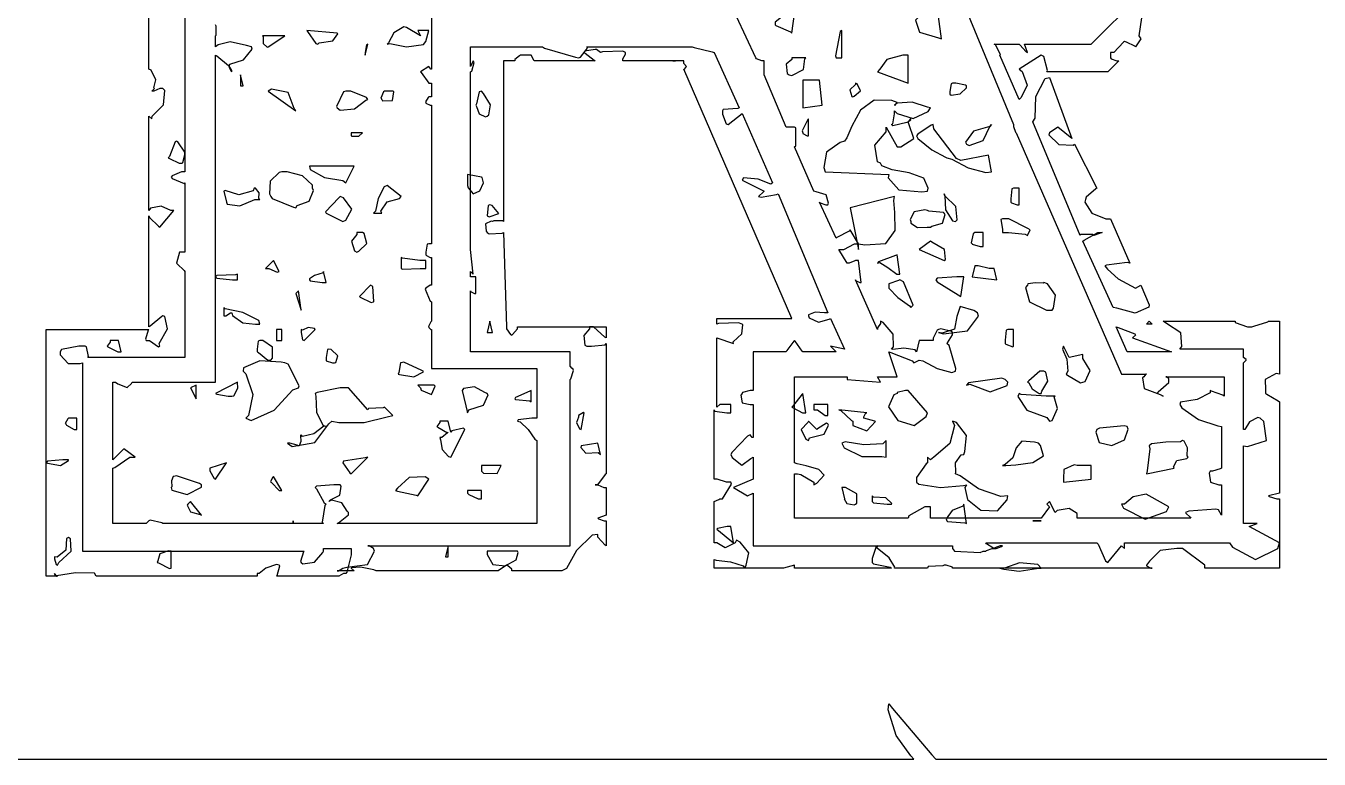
# Model space of a CAD drawing. Extents: x 103 to 248, y 22 to 332.
# Drawn here: x 146.74 to 163.2, y 201.79 to 211.12 of the extents above; entities that cross this region are included whole.
import ezdxf

# ---------------------------------------------------------------- set-up
doc = ezdxf.new("R2010")
doc.units = 0
doc.header["$MEASUREMENT"] = 0

msp = doc.modelspace()

# ---------------------------------------------------------------- linework, layer by layer
at = {"color": 7}
for points in [[(148.766, 213.324), (148.766, 209.514), (148.766, 209.514), (148.678, 209.648), (148.66, 209.656), (148.642, 209.648), (148.572, 209.462), (148.555, 209.444), (148.572, 209.436), (148.692, 209.374), (148.732, 209.374), (148.74, 209.383), (148.766, 209.483), (148.766, 209.514), (148.766, 209.267), (148.722, 209.267), (148.606, 209.215), (148.59, 209.197), (148.606, 209.181), (148.757, 209.119), (148.766, 209.127), (148.766, 208.245), (148.766, 208.245), (148.712, 208.245), (148.696, 208.245), (148.66, 208.103), (148.668, 208.095), (148.757, 208.008), (148.766, 207.998), (148.766, 206.904), (147.531, 206.904), (147.54, 206.914), (147.513, 207.036), (147.497, 207.045), (147.417, 207.045), (147.195, 207.002), (147.179, 206.974), (147.179, 206.937), (147.279, 206.825), (147.434, 206.825), (147.461, 206.834), (147.461, 204.435), (150.283, 204.435), (150.274, 204.427), (150.238, 204.304), (150.247, 204.294), (150.267, 204.275), (150.416, 204.298), (150.52, 204.418), (150.53, 204.435), (150.53, 204.471), (150.883, 204.471), (150.883, 204.392), (150.829, 204.17), (150.813, 204.152), (150.785, 204.152), (150.726, 204.118), (150.706, 204.118), (150.566, 204.118), (150.566, 204.118), (149.931, 204.118), (149.939, 204.127), (149.975, 204.25), (149.967, 204.258), (149.931, 204.268), (149.798, 204.22), (149.711, 204.152), (149.684, 204.152), (149.684, 204.152), (149.684, 204.118), (149.684, 204.118), (147.638, 204.118), (147.617, 204.155), (147.373, 204.162), (147.132, 204.122), (147.108, 204.152), (147.108, 204.144), (147.134, 204.118), (147.144, 204.118), (147.002, 204.118), (147.002, 207.257), (148.307, 207.257), (148.298, 207.249), (148.263, 207.134), (148.273, 207.117), (148.317, 207.117), (148.431, 207.036), (148.449, 207.045), (148.439, 207.081), (148.546, 207.266), (148.509, 207.426), (148.483, 207.433), (148.474, 207.425), (148.325, 207.302), (148.307, 207.293), (148.307, 208.704), (148.316, 208.686), (148.431, 208.572), (148.449, 208.562), (148.626, 208.774), (148.586, 208.774), (148.466, 208.828), (148.328, 208.802), (148.307, 208.774), (148.307, 209.973), (148.343, 209.939), (148.351, 209.974), (148.492, 210.119), (148.51, 210.3), (148.483, 210.326), (148.448, 210.326), (148.369, 210.292), (148.343, 210.292), (148.379, 210.326), (148.369, 210.336), (148.395, 210.438), (148.337, 210.561), (148.307, 210.572), (148.307, 211.526)], [(160.945, 211.226), (160.909, 210.997), (160.937, 210.961), (160.867, 210.855), (160.867, 210.855), (160.857, 210.865), (160.752, 210.917), (160.726, 210.925), (160.716, 210.917), (160.591, 210.785), (160.55, 210.785), (160.55, 210.715), (160.558, 210.706), (160.63, 210.679), (160.654, 210.679), (160.514, 210.538), (159.738, 210.538), (159.746, 210.556), (159.702, 210.733), (159.668, 210.749), (159.385, 210.572), (159.425, 210.541), (159.49, 210.367), (159.411, 210.213), (159.385, 210.185), (159.139, 210.749), (159.147, 210.759), (159.085, 210.882), (159.067, 210.891), (159.385, 210.891), (159.393, 210.882), (159.474, 210.794), (159.492, 210.785), (159.456, 210.891), (160.302, 210.891), (160.903, 211.49)], [(151.907, 211.244), (151.907, 210.572), (151.897, 210.572), (151.871, 210.608), (151.871, 210.608), (151.765, 210.538), (151.773, 210.53), (151.872, 210.396), (151.907, 210.396), (151.907, 210.22), (151.871, 210.22), (151.861, 210.211), (151.83, 210.155), (151.835, 210.149), (151.835, 210.141), (151.889, 210.115), (151.907, 210.115), (151.907, 208.351), (151.871, 208.351), (151.851, 208.346), (151.835, 208.244), (151.835, 208.209), (151.843, 208.201), (151.89, 208.175), (151.907, 208.175), (151.907, 207.822), (151.889, 207.822), (151.835, 207.786), (151.835, 207.786), (151.825, 207.77), (151.889, 207.619), (151.907, 207.61), (151.907, 207.363), (151.897, 207.355), (151.867, 207.297), (151.871, 207.293), (151.871, 207.284), (151.897, 207.257), (151.907, 207.257), (151.907, 206.764), (153.246, 206.764), (153.246, 206.587), (153.246, 206.587), (153.246, 206.128), (153.184, 206.128), (153.008, 206.11), (152.999, 206.092), (153.034, 206.084), (153.136, 205.984), (153.22, 205.864), (153.246, 205.846), (153.246, 204.788), (150.706, 204.788), (150.723, 204.797), (150.848, 204.897), (150.848, 204.928), (150.83, 204.946), (150.763, 205.054), (150.633, 205.084), (150.6, 205.07), (150.618, 205.088), (150.737, 205.15), (150.757, 205.262), (150.742, 205.281), (150.662, 205.281), (150.442, 205.264), (150.424, 205.246), (150.442, 205.23), (150.538, 205.052), (150.566, 205.034), (150.548, 205.018), (150.512, 204.806), (150.53, 204.788), (150.143, 204.788), (150.143, 204.823), (150.143, 204.788), (148.483, 204.788), (148.474, 204.797), (148.325, 204.833), (148.307, 204.823), (148.307, 204.823), (148.273, 204.788), (148.273, 204.788), (147.85, 204.788), (147.85, 205.493), (147.876, 205.503), (148.066, 205.633), (148.131, 205.633), (147.99, 205.74), (147.85, 205.599), (147.85, 206.587), (147.884, 206.587), (147.914, 206.565), (148.029, 206.521), (148.087, 206.569), (148.096, 206.587), (149.155, 206.587), (149.155, 207.927), (149.171, 207.91), (149.37, 207.892), (149.437, 207.892), (149.437, 207.963), (149.41, 207.954), (149.171, 207.945), (149.155, 207.927), (149.155, 210.749), (149.171, 210.741), (149.321, 210.618), (149.331, 210.608), (149.331, 210.592), (149.356, 210.548), (149.365, 210.538), (149.365, 210.556), (149.339, 210.6), (149.331, 210.608), (149.339, 210.636), (149.512, 210.692), (149.623, 210.826), (149.614, 210.855), (149.552, 210.873), (149.344, 210.921), (149.189, 210.882), (149.155, 210.855), (149.155, 210.997), (149.163, 211.007), (149.163, 211.121), (149.155, 211.138)], [(158.714, 211.314), (159.315, 209.867), (159.315, 209.841), (159.34, 209.772), (159.349, 209.762), (160.69, 206.692), (161.007, 206.692), (160.998, 206.692), (160.973, 206.658), (160.973, 206.658), (160.955, 206.644), (160.977, 206.507), (161.183, 206.429), (161.219, 206.411), (161.149, 206.445), (161.157, 206.463), (161.29, 206.583), (161.29, 206.622), (161.29, 206.631), (161.264, 206.658), (161.255, 206.658), (161.995, 206.658), (161.995, 206.411), (161.977, 206.421), (161.835, 206.473), (161.819, 206.481), (161.819, 206.454), (161.651, 206.367), (161.441, 206.335), (161.432, 206.305), (161.458, 206.261), (161.669, 206.112), (161.917, 206.032), (161.961, 206.022), (161.961, 205.493), (161.943, 205.485), (161.849, 205.457), (161.819, 205.457), (161.805, 205.43), (161.823, 205.317), (161.926, 205.281), (161.961, 205.281), (161.961, 204.894), (161.925, 204.964), (161.889, 204.973), (161.546, 204.946), (161.502, 204.928), (161.51, 204.92), (161.563, 204.868), (161.572, 204.858), (160.125, 204.858), (160.125, 204.894), (160.125, 204.916), (160.023, 204.978), (159.87, 204.956), (159.844, 204.928), (159.772, 205.07), (159.738, 205.034), (159.772, 205), (159.668, 204.858), (158.257, 204.858), (158.257, 205), (158.185, 205), (157.982, 204.885), (157.974, 204.858), (156.527, 204.858), (156.527, 205.423), (156.563, 205.423), (156.607, 205.414), (156.774, 205.315), (156.774, 205.281), (156.811, 205.304), (156.904, 205.405), (156.836, 205.476), (156.675, 205.521), (156.56, 205.547), (156.527, 205.563), (156.527, 206.658), (157.198, 206.658), (157.198, 206.622), (157.621, 206.587), (157.585, 206.658), (157.832, 206.658), (157.728, 206.974), (157.754, 206.966), (158.026, 206.861), (158.044, 206.834), (158.115, 206.868), (158.159, 206.86), (158.344, 206.76), (158.53, 206.711), (158.574, 206.728), (158.582, 206.764), (158.494, 207.054), (158.467, 207.081), (158.476, 207.09), (158.538, 207.19), (158.538, 207.221), (158.528, 207.231), (158.388, 207.266), (158.361, 207.257), (158.344, 207.249), (158.291, 207.149), (158.291, 207.117), (158.247, 207.117), (158.148, 207.117), (158.115, 207.117), (158.08, 206.974), (158.062, 207), (157.92, 207.02), (157.778, 207.002), (157.762, 207.01), (157.788, 207.038), (157.784, 207.201), (157.656, 207.347), (157.621, 207.363), (157.621, 207.337), (157.585, 207.278), (157.585, 207.257), (157.303, 207.892), (157.303, 207.884), (157.357, 207.856), (157.375, 207.856), (157.339, 208.139), (157.303, 208.139), (157.293, 208.131), (157.222, 208.103), (157.198, 208.103), (157.092, 208.279), (157.153, 208.279), (157.292, 208.351), (157.339, 208.351), (157.233, 208.528), (157.223, 208.51), (157.065, 208.431), (157.056, 208.421), (156.846, 208.88), (156.854, 208.872), (156.925, 208.844), (156.95, 208.844), (156.961, 208.868), (156.928, 208.972), (156.8, 209.013), (156.774, 209.021), (156.527, 209.586), (156.544, 209.596), (156.544, 209.824), (156.527, 209.833), (156.421, 209.833), (156.14, 210.502), (156.14, 210.679), (156.112, 210.679), (156.042, 210.706), (156.034, 210.715), (155.787, 211.244)]]:
    msp.add_lwpolyline(points, dxfattribs=at)
for points in [[(156.493, 211.031), (156.527, 211.278), (156.421, 211.278), (156.403, 211.27), (156.281, 211.171), (156.281, 211.138), (156.289, 211.129), (156.475, 211.049), (156.493, 211.031)], [(158.397, 210.961), (158.361, 211.244), (158.361, 211.244), (158.097, 211.226), (158.08, 211.208), (158.067, 211.197), (158.119, 211.045), (158.361, 210.971), (158.397, 210.961)], [(150.319, 211.067), (150.327, 211.051), (150.432, 210.9), (150.46, 210.891), (150.476, 210.909), (150.648, 210.935), (150.712, 211.023), (150.706, 211.031), (150.319, 211.067)], [(151.835, 210.925), (151.871, 211.067), (151.73, 211.067), (151.765, 210.997), (151.588, 211.102), (151.551, 211.11), (151.424, 211.037), (151.358, 210.909), (151.342, 210.891), (151.376, 210.9), (151.588, 210.855), (151.802, 210.885), (151.835, 210.925)], [(157.056, 210.715), (157.127, 210.715), (157.127, 211.067), (157.109, 211.051), (157.047, 210.742), (157.056, 210.715)], [(149.824, 210.855), (150.037, 210.997), (149.754, 210.997), (149.762, 210.989), (149.762, 210.9), (149.813, 210.852), (149.824, 210.855)], [(152.859, 207.293), (152.859, 207.266), (152.911, 207.196), (152.929, 207.187), (152.937, 207.196), (152.999, 207.269), (152.999, 207.293), (154.128, 207.293), (154.128, 207.151), (154.11, 207.161), (153.966, 207.293), (153.917, 207.293), (153.917, 207.265), (153.846, 207.183), (153.859, 207.061), (153.881, 207.045), (153.942, 207.045), (154.118, 207.064), (154.128, 207.081), (154.128, 205.423), (154.118, 205.414), (154.019, 205.281), (153.988, 205.281), (154.022, 205.281), (154.1, 205.246), (154.128, 205.246), (154.128, 204.894), (154.023, 204.858), (154.032, 204.85), (154.103, 204.823), (154.128, 204.823), (154.128, 204.505), (154.118, 204.515), (154.023, 204.614), (154.023, 204.647), (153.952, 204.64), (153.753, 204.444), (153.625, 204.216), (153.565, 204.188), (152.929, 204.188), (152.929, 204.206), (152.876, 204.25), (152.859, 204.258), (152.753, 204.188), (151.201, 204.188), (151.173, 204.198), (151.001, 204.232), (150.883, 204.225), (150.883, 204.222), (150.919, 204.188), (150.706, 204.188), (150.723, 204.188), (150.777, 204.222), (150.777, 204.222), (150.829, 204.232), (151.089, 204.268), (151.18, 204.435), (151.165, 204.471), (151.156, 204.48), (151.11, 204.505), (151.095, 204.505), (152.117, 204.505), (152.083, 204.365), (152.117, 204.365), (152.117, 204.505), (153.671, 204.505), (153.671, 206.622), (153.679, 206.631), (153.713, 206.737), (153.705, 206.764), (153.695, 206.764), (153.671, 206.79), (153.671, 206.798), (153.671, 206.974), (152.4, 206.974), (152.4, 207.75), (152.4, 207.742), (152.452, 207.716), (152.47, 207.716), (152.47, 207.927), (152.4, 207.927), (152.4, 207.998), (152.436, 207.963), (152.4, 208.279), (152.4, 210.538), (152.417, 210.548), (152.448, 210.659), (152.436, 210.679), (152.4, 210.608), (152.4, 210.855), (153.318, 210.855), (153.344, 210.838), (153.739, 210.724), (153.775, 210.715), (153.802, 210.724), (153.89, 210.838), (153.881, 210.855), (155.222, 210.855), (155.248, 210.847), (155.477, 210.794), (155.505, 210.785), (155.822, 210.079), (155.804, 210.071), (155.619, 210.061), (155.611, 210.043), (155.611, 209.999), (155.655, 209.877), (155.681, 209.867), (155.858, 210.009), (156.245, 209.127), (156.227, 209.11), (156.064, 209.171), (155.877, 209.188), (155.858, 209.161), (156.14, 209.021), (156.13, 209.013), (156.068, 208.951), (156.068, 208.951), (156.103, 208.942), (156.299, 208.977), (156.317, 208.985), (156.95, 207.469), (156.909, 207.469), (156.788, 207.479), (156.704, 207.446), (156.704, 207.433), (156.711, 207.407), (156.832, 207.351), (156.968, 207.389), (156.986, 207.397), (157.163, 207.01), (156.986, 207.045), (157.056, 206.974), (156.633, 206.974), (156.624, 206.984), (156.536, 207.108), (156.527, 207.117), (156.518, 207.108), (156.429, 206.992), (156.421, 206.974), (155.998, 206.974), (155.998, 206.481), (155.962, 206.481), (155.866, 206.455), (155.858, 206.445), (155.845, 206.422), (155.862, 206.323), (155.964, 206.305), (155.998, 206.305), (155.998, 205.882), (155.988, 205.882), (155.964, 205.916), (155.964, 205.916), (155.928, 205.899), (155.733, 205.697), (155.715, 205.669), (155.732, 205.628), (155.856, 205.533), (155.97, 205.617), (155.998, 205.633), (155.998, 205.353), (155.751, 205.246), (155.928, 205.14), (155.998, 205.176), (155.998, 204.505), (158.538, 204.505), (158.538, 204.505), (158.538, 204.471), (158.538, 204.471), (158.564, 204.436), (158.89, 204.418), (158.926, 204.435), (158.962, 204.435), (158.97, 204.444), (159.042, 204.471), (159.067, 204.471), (159.093, 204.471), (159.163, 204.497), (159.173, 204.505), (159.145, 204.505), (159.075, 204.48), (159.067, 204.471), (159.049, 204.48), (158.97, 204.532), (158.962, 204.541), (160.373, 204.541), (160.39, 204.524), (160.486, 204.312), (160.514, 204.294), (160.69, 204.505), (160.726, 204.471), (160.726, 204.488), (160.726, 204.529), (160.726, 204.541), (162.065, 204.541), (162.1, 204.488), (162.396, 204.33), (162.68, 204.472), (162.701, 204.541), (162.314, 204.752), (162.418, 204.788), (162.242, 204.788), (162.242, 205.776), (162.294, 205.767), (162.533, 205.847), (162.5, 206.089), (162.454, 206.128), (162.425, 206.137), (162.32, 206.084), (162.261, 205.986), (162.242, 205.986), (162.242, 206.834), (162.278, 206.868), (162.278, 206.878), (162.242, 206.904), (162.242, 206.904), (162.242, 207.01), (161.432, 207.01), (161.457, 207.044), (161.444, 207.214), (161.264, 207.337), (161.219, 207.363), (162.137, 207.363), (162.137, 207.347), (162.294, 207.293), (162.348, 207.293), (162.374, 207.302), (162.55, 207.355), (162.56, 207.363), (162.701, 207.363), (162.701, 206.692), (162.658, 206.699), (162.519, 206.623), (162.524, 206.491), (162.524, 206.445), (162.541, 206.437), (162.683, 206.349), (162.701, 206.339), (162.701, 205.176), (162.56, 205.14), (162.568, 205.132), (162.668, 205.104), (162.701, 205.104), (162.701, 204.222), (161.749, 204.222), (161.749, 204.258), (161.466, 204.471), (161.394, 204.471), (161.183, 204.444), (161.047, 204.308), (161.007, 204.258), (161.007, 204.25), (161.061, 204.222), (161.079, 204.222), (158.538, 204.222), (158.538, 204.232), (158.459, 204.258), (158.433, 204.258), (158.415, 204.25), (158.229, 204.24), (158.221, 204.222), (157.798, 204.222), (157.805, 204.231), (157.73, 204.352), (157.579, 204.476), (157.585, 204.505), (157.567, 204.497), (157.515, 204.345), (157.515, 204.294), (157.532, 204.276), (157.744, 204.232), (157.762, 204.222), (156.527, 204.222), (156.527, 204.258), (156.387, 204.222), (155.505, 204.222), (155.505, 204.329), (155.531, 204.32), (155.712, 204.302), (155.874, 204.25), (155.892, 204.222), (155.91, 204.258), (155.944, 204.414), (155.834, 204.552), (155.787, 204.575), (155.771, 204.542), (155.645, 204.48), (155.539, 204.541), (155.505, 204.541), (155.505, 205.07), (155.505, 205.07), (155.565, 205.096), (155.575, 205.104), (155.61, 205.104), (155.724, 205.291), (155.715, 205.317), (155.662, 205.317), (155.543, 205.353), (155.505, 205.353), (155.505, 206.235), (155.513, 206.217), (155.665, 206.199), (155.715, 206.199), (155.715, 206.305), (155.575, 206.305), (155.539, 206.269), (155.539, 207.151), (155.751, 207.081), (155.744, 207.101), (155.856, 207.205), (155.87, 207.32), (155.858, 207.327), (155.813, 207.345), (155.557, 207.337), (155.539, 207.327), (155.539, 207.397), (156.493, 207.397), (155.116, 210.572), (155.125, 210.572), (155.152, 210.608), (155.152, 210.608), (155.116, 210.644), (155.116, 210.679), (154.976, 210.679), (155.01, 210.679), (154.34, 210.679), (154.34, 210.706), (154.376, 210.765), (154.376, 210.785), (154.34, 210.803), (154.084, 210.794), (154.058, 210.785), (154.058, 210.785), (154.004, 210.821), (153.988, 210.821), (153.988, 210.821), (153.855, 210.803), (153.847, 210.785), (153.863, 210.777), (153.978, 210.688), (153.988, 210.679), (153.212, 210.679), (153.176, 210.749), (153.035, 210.749), (153.025, 210.741), (152.965, 210.695), (152.965, 210.679), (152.823, 210.679), (152.823, 208.632), (152.813, 208.642), (152.699, 208.642), (152.683, 208.632), (152.665, 208.639), (152.593, 208.602), (152.602, 208.51), (152.612, 208.492), (152.638, 208.475), (152.805, 208.484), (152.823, 208.492), (152.859, 207.293)], [(151.059, 210.749), (151.095, 210.891), (151.077, 210.882), (151.059, 210.783), (151.059, 210.749)], [(157.585, 210.538), (157.974, 210.396), (157.974, 210.749), (157.905, 210.749), (157.7, 210.697), (157.612, 210.574), (157.585, 210.538)], [(156.457, 210.502), (156.494, 210.493), (156.641, 210.57), (156.659, 210.706), (156.669, 210.715), (156.493, 210.715), (156.493, 210.695), (156.421, 210.636), (156.435, 210.519), (156.457, 210.502)], [(149.472, 210.502), (149.472, 210.362), (149.508, 210.362), (149.472, 210.502)], [(156.88, 210.115), (156.846, 210.432), (156.633, 210.432), (156.633, 210.079), (156.88, 210.115)], [(160.055, 209.69), (159.879, 209.833), (159.772, 209.762), (159.766, 209.735), (159.892, 209.612), (160.073, 209.604), (160.091, 209.62), (160.373, 209.057), (160.364, 209.048), (160.24, 208.942), (160.231, 208.915), (160.222, 208.88), (160.311, 208.74), (160.489, 208.668), (160.55, 208.668), (160.796, 208.103), (160.76, 208.113), (160.496, 208.078), (160.478, 208.069), (160.512, 208.025), (160.645, 207.902), (160.813, 207.814), (160.867, 207.786), (160.937, 207.822), (161.043, 207.574), (161.037, 207.541), (160.865, 207.465), (160.628, 207.531), (160.584, 207.54), (160.197, 208.385), (160.213, 208.395), (160.386, 208.492), (160.444, 208.492), (160.338, 208.456), (160.32, 208.466), (160.169, 208.466), (160.161, 208.456), (159.562, 209.903), (159.588, 209.947), (159.6, 210.225), (159.717, 210.454), (159.772, 210.468), (160.055, 209.69)], [(149.824, 210.292), (150.177, 210.043), (150.159, 210.071), (150.079, 210.274), (149.867, 210.319), (149.824, 210.292)], [(151.095, 210.185), (151.077, 210.213), (150.879, 210.292), (150.813, 210.292), (150.785, 210.283), (150.697, 210.097), (150.706, 210.079), (150.741, 210.052), (150.927, 210.067), (151.068, 210.177), (151.095, 210.185)], [(151.412, 210.292), (151.306, 210.292), (151.296, 210.283), (151.262, 210.203), (151.271, 210.185), (151.282, 210.169), (151.408, 210.173), (151.424, 210.283), (151.412, 210.292)], [(152.54, 210.292), (152.514, 210.283), (152.479, 210.133), (152.47, 210.115), (152.479, 210.097), (152.514, 210.005), (152.592, 209.968), (152.612, 209.973), (152.636, 209.99), (152.655, 210.119), (152.567, 210.265), (152.54, 210.292)], [(157.303, 210.396), (157.303, 210.376), (157.231, 210.309), (157.255, 210.224), (157.269, 210.22), (157.285, 210.229), (157.365, 210.295), (157.325, 210.385), (157.303, 210.396)], [(158.538, 210.396), (158.52, 210.388), (158.503, 210.289), (158.503, 210.256), (158.519, 210.24), (158.634, 210.257), (158.714, 210.336), (158.714, 210.362), (158.704, 210.371), (158.579, 210.396), (158.538, 210.396)], [(158.221, 209.021), (158.228, 209.058), (158.171, 209.186), (157.987, 209.251), (157.769, 209.29), (157.639, 209.342), (157.621, 209.374), (157.584, 209.393), (157.55, 209.604), (157.692, 209.776), (157.692, 209.833), (157.832, 209.586), (157.882, 209.582), (158.047, 209.692), (157.982, 209.877), (157.974, 209.903), (157.974, 209.903), (158.008, 209.93), (158.008, 209.939), (158.005, 209.94), (157.973, 209.904), (157.974, 209.903), (157.956, 209.895), (157.778, 209.851), (157.762, 209.867), (157.778, 209.877), (157.798, 210.002), (157.798, 210.043), (157.832, 210.009), (158.039, 209.943), (158.229, 210.035), (158.257, 210.079), (158.221, 210.089), (158.026, 210.151), (157.832, 210.141), (157.798, 210.115), (157.806, 210.115), (157.832, 210.149), (157.832, 210.149), (157.765, 210.174), (157.539, 210.177), (157.365, 210.049), (157.256, 209.848), (157.191, 209.7), (157.163, 209.656), (157.109, 209.64), (156.932, 209.515), (156.898, 209.321), (156.916, 209.267), (157.728, 209.233), (157.719, 209.19), (157.854, 209.035), (158.149, 209.013), (158.221, 209.021)], [(156.633, 209.762), (156.633, 209.754), (156.686, 209.726), (156.704, 209.726), (156.704, 209.939), (156.694, 209.93), (156.624, 209.788), (156.633, 209.762)], [(150.883, 209.762), (150.883, 209.726), (150.891, 209.718), (150.979, 209.718), (151.025, 209.762), (151.025, 209.762), (150.883, 209.762)], [(159.033, 209.267), (158.997, 209.48), (158.644, 209.41), (158.59, 209.436), (158.3, 209.815), (158.291, 209.867), (158.264, 209.859), (158.097, 209.744), (158.08, 209.726), (158.097, 209.692), (158.273, 209.546), (158.449, 209.454), (158.467, 209.444), (158.528, 209.427), (158.736, 209.317), (158.961, 209.259), (159.033, 209.267)], [(158.714, 209.62), (158.751, 209.602), (158.926, 209.666), (159.015, 209.841), (159.033, 209.867), (159.015, 209.841), (158.806, 209.784), (158.702, 209.645), (158.714, 209.62)], [(150.177, 208.808), (150.194, 208.836), (150.35, 208.894), (150.403, 209.029), (150.39, 209.057), (150.39, 209.097), (150.261, 209.215), (150.066, 209.267), (150.001, 209.267), (149.965, 209.259), (149.85, 209.149), (149.842, 208.986), (149.86, 208.951), (149.877, 208.925), (150.15, 208.818), (150.177, 208.808)], [(150.813, 209.127), (150.919, 209.338), (150.354, 209.338), (150.361, 209.295), (150.544, 209.193), (150.777, 209.155), (150.813, 209.127)], [(151.518, 208.951), (151.342, 209.091), (151.302, 209.076), (151.226, 208.928), (151.191, 208.766), (151.165, 208.738), (151.271, 208.738), (151.262, 208.766), (151.342, 208.884), (151.5, 208.925), (151.518, 208.951)], [(152.54, 209.197), (152.364, 209.233), (152.364, 209.091), (152.371, 209.062), (152.436, 208.984), (152.519, 209.025), (152.567, 209.127), (152.552, 209.194), (152.54, 209.197)], [(149.718, 208.915), (149.709, 208.925), (149.71, 209), (149.663, 209.057), (149.648, 209.057), (149.637, 209.024), (149.454, 208.972), (149.277, 209.03), (149.261, 209.021), (149.295, 208.88), (149.305, 208.855), (149.466, 208.832), (149.655, 208.915), (149.718, 208.915)], [(150.742, 208.951), (150.724, 208.934), (150.556, 208.756), (150.566, 208.738), (150.777, 208.632), (150.814, 208.649), (150.891, 208.792), (150.786, 208.934), (150.742, 208.951)], [(157.798, 208.951), (157.233, 208.808), (157.339, 208.279), (157.339, 208.351), (157.421, 208.335), (157.687, 208.355), (157.806, 208.519), (157.805, 208.748), (157.789, 208.902), (157.798, 208.951)], [(158.574, 208.632), (158.597, 208.653), (158.582, 208.824), (158.441, 208.959), (158.433, 208.985), (158.441, 208.959), (158.449, 208.784), (158.537, 208.641), (158.574, 208.632)], [(159.279, 208.88), (159.287, 208.872), (159.36, 208.844), (159.385, 208.844), (159.385, 209.057), (159.315, 209.057), (159.293, 209.05), (159.279, 208.923), (159.279, 208.88)], [(152.647, 208.844), (152.628, 208.839), (152.612, 208.704), (152.612, 208.704), (152.641, 208.693), (152.761, 208.734), (152.678, 208.839), (152.647, 208.844)], [(158.433, 208.738), (158.423, 208.748), (158.237, 208.766), (158.221, 208.774), (158.185, 208.784), (158.049, 208.756), (158, 208.657), (158.008, 208.632), (158.008, 208.614), (158.093, 208.558), (158.215, 208.562), (158.257, 208.562), (158.273, 208.572), (158.41, 208.612), (158.446, 208.722), (158.433, 208.738)], [(159.492, 208.456), (159.526, 208.528), (159.498, 208.545), (159.254, 208.668), (159.173, 208.668), (159.155, 208.66), (159.173, 208.534), (159.173, 208.492), (159.252, 208.492), (159.464, 208.474), (159.492, 208.456)], [(150.953, 208.245), (150.979, 208.255), (151.081, 208.355), (151.05, 208.479), (151.025, 208.492), (150.953, 208.492), (150.953, 208.466), (150.887, 208.383), (150.925, 208.262), (150.953, 208.245)], [(158.786, 208.351), (158.786, 208.343), (158.89, 208.315), (158.926, 208.315), (158.926, 208.492), (158.82, 208.492), (158.802, 208.475), (158.776, 208.361), (158.786, 208.351)], [(158.115, 208.279), (158.433, 208.139), (158.448, 208.148), (158.437, 208.277), (158.273, 208.369), (158.257, 208.385), (158.115, 208.279)], [(149.79, 208.033), (149.834, 208.033), (149.939, 207.99), (149.967, 207.998), (149.895, 208.139), (149.79, 208.033)], [(151.835, 208.033), (151.835, 208.139), (151.755, 208.139), (151.535, 208.166), (151.518, 208.175), (151.518, 208.033), (151.535, 208.025), (151.759, 208.033), (151.835, 208.033)], [(157.832, 208.209), (157.814, 208.201), (157.594, 208.121), (157.585, 208.103), (157.612, 208.11), (157.714, 208.046), (157.83, 207.963), (157.868, 207.963), (157.832, 208.209)], [(150.354, 207.892), (150.362, 207.876), (150.515, 207.856), (150.566, 207.856), (150.53, 207.998), (150.526, 207.981), (150.416, 207.946), (150.351, 207.903), (150.354, 207.892)], [(158.82, 208.069), (158.786, 207.927), (159.103, 207.892), (159.067, 208.033), (159.005, 208.033), (158.866, 208.069), (158.82, 208.069)], [(150.989, 207.68), (150.997, 207.672), (151.138, 207.602), (151.165, 207.61), (151.172, 207.613), (151.158, 207.808), (151.129, 207.822), (150.989, 207.68)], [(157.728, 207.822), (157.728, 207.783), (157.841, 207.668), (157.991, 207.558), (158.008, 207.54), (158.035, 207.567), (157.912, 207.866), (157.868, 207.892), (157.85, 207.884), (157.728, 207.838), (157.728, 207.822)], [(158.68, 207.927), (158.592, 207.927), (158.344, 207.91), (158.327, 207.892), (158.344, 207.866), (158.608, 207.698), (158.644, 207.68), (158.68, 207.927)], [(159.808, 207.504), (159.825, 207.531), (159.847, 207.694), (159.746, 207.84), (159.702, 207.856), (159.693, 207.848), (159.596, 207.853), (159.498, 207.838), (159.492, 207.822), (159.468, 207.792), (159.518, 207.61), (159.735, 207.504), (159.808, 207.504)], [(150.213, 207.75), (150.177, 207.716), (150.247, 207.504), (150.213, 207.75)], [(149.261, 207.433), (149.287, 207.433), (149.345, 207.469), (149.365, 207.469), (149.374, 207.435), (149.502, 207.345), (149.663, 207.327), (149.718, 207.327), (149.709, 207.371), (149.502, 207.473), (149.277, 207.523), (149.261, 207.54), (149.261, 207.433)], [(158.856, 207.469), (158.808, 207.501), (158.634, 207.55), (158.594, 207.425), (158.563, 207.261), (158.407, 207.211), (158.361, 207.221), (158.423, 207.205), (158.728, 207.24), (158.87, 207.428), (158.856, 207.469)], [(150.283, 207.117), (150.424, 207.257), (150.414, 207.272), (150.336, 207.284), (150.261, 207.25), (150.247, 207.257), (150.247, 207.222), (150.265, 207.126), (150.283, 207.117)], [(152.683, 207.221), (152.647, 207.363), (152.612, 207.221), (152.683, 207.221)], [(160.867, 207.187), (160.831, 207.151), (161.326, 206.974), (160.76, 206.974), (160.62, 207.293), (160.646, 207.284), (160.857, 207.205), (160.867, 207.187)], [(161.079, 207.327), (161.061, 207.327), (161.02, 207.327), (161.007, 207.327), (161.007, 207.327), (161.043, 207.363), (161.043, 207.363), (161.079, 207.327)], [(147.778, 207.045), (147.786, 207.036), (147.912, 206.974), (147.954, 206.974), (147.92, 207.117), (147.814, 207.117), (147.814, 207.099), (147.775, 207.047), (147.778, 207.045)], [(149.86, 206.868), (149.882, 206.892), (149.882, 207.032), (149.758, 207.117), (149.718, 207.117), (149.699, 207.111), (149.684, 207.009), (149.684, 206.974), (149.701, 206.966), (149.82, 206.868), (149.86, 206.868)], [(150.001, 207.117), (150.001, 207.257), (149.931, 207.257), (149.931, 207.117), (150.001, 207.117)], [(159.209, 207.081), (159.217, 207.072), (159.305, 207.036), (159.315, 207.045), (159.315, 207.257), (159.243, 207.257), (159.221, 207.25), (159.209, 207.123), (159.209, 207.081)], [(150.566, 206.868), (150.566, 206.86), (150.644, 206.834), (150.672, 206.834), (150.687, 206.839), (150.715, 206.922), (150.627, 207.002), (150.6, 207.01), (150.582, 207.002), (150.566, 206.903), (150.566, 206.868)], [(160.197, 206.587), (160.227, 206.597), (160.289, 206.737), (160.197, 206.89), (160.197, 206.94), (160.021, 206.904), (159.949, 207.045), (159.939, 207.01), (159.993, 206.882), (160.006, 206.728), (159.985, 206.692), (160.001, 206.676), (160.169, 206.579), (160.197, 206.587)], [(150.213, 206.515), (150.221, 206.543), (150.081, 206.817), (150.037, 206.834), (149.993, 206.843), (149.718, 206.86), (149.514, 206.77), (149.508, 206.728), (149.542, 206.693), (149.63, 206.429), (149.576, 206.164), (149.542, 206.128), (149.61, 206.101), (149.903, 206.23), (150.142, 206.489), (150.213, 206.515)], [(151.482, 206.692), (151.5, 206.684), (151.681, 206.658), (151.802, 206.721), (151.801, 206.728), (151.783, 206.737), (151.553, 206.843), (151.518, 206.834), (151.509, 206.834), (151.491, 206.71), (151.482, 206.692)], [(158.714, 206.551), (158.758, 206.561), (159.017, 206.465), (159.234, 206.547), (159.243, 206.587), (159.209, 206.622), (159.165, 206.64), (158.74, 206.579), (158.714, 206.551)], [(159.668, 206.445), (159.676, 206.473), (159.75, 206.601), (159.724, 206.717), (159.702, 206.728), (159.649, 206.728), (159.508, 206.605), (159.492, 206.587), (159.508, 206.579), (159.552, 206.503), (159.639, 206.445), (159.668, 206.445)], [(148.908, 206.551), (148.836, 206.515), (148.908, 206.375), (148.908, 206.551)], [(149.437, 206.587), (149.155, 206.445), (149.171, 206.437), (149.316, 206.411), (149.365, 206.411), (149.388, 206.415), (149.44, 206.513), (149.437, 206.587), (149.437, 206.587)], [(151.412, 206.163), (151.306, 206.269), (151.288, 206.261), (151.103, 206.252), (151.095, 206.235), (150.848, 206.515), (150.742, 206.515), (150.45, 206.455), (150.424, 206.445), (150.432, 206.411), (150.442, 206.208), (150.523, 206.04), (150.566, 206.022), (150.533, 206.03), (150.406, 205.93), (150.265, 205.898), (150.247, 205.916), (150.238, 205.908), (150.243, 205.833), (150.22, 205.776), (150.213, 205.776), (150.195, 205.785), (150.101, 205.81), (150.071, 205.81), (150.13, 205.771), (150.42, 205.82), (150.6, 206.058), (150.636, 206.092), (150.724, 206.076), (151.05, 206.076), (151.34, 206.146), (151.412, 206.163)], [(151.941, 206.551), (151.73, 206.551), (151.765, 206.515), (151.772, 206.488), (151.905, 206.429), (151.952, 206.536), (151.941, 206.551)], [(152.294, 206.481), (152.364, 206.199), (152.382, 206.235), (152.567, 206.296), (152.625, 206.426), (152.612, 206.445), (152.585, 206.455), (152.452, 206.53), (152.313, 206.509), (152.294, 206.481)], [(153.176, 206.481), (153.158, 206.473), (152.973, 206.393), (152.965, 206.375), (152.973, 206.367), (153.158, 206.349), (153.176, 206.339), (153.176, 206.481)], [(158.221, 206.199), (157.974, 206.481), (157.938, 206.481), (157.832, 206.455), (157.832, 206.445), (157.792, 206.426), (157.723, 206.273), (157.841, 206.098), (158.05, 206.035), (158.204, 206.149), (158.221, 206.199)], [(156.633, 206.445), (156.624, 206.437), (156.501, 206.279), (156.493, 206.269), (156.509, 206.261), (156.629, 206.199), (156.669, 206.199), (156.633, 206.445)], [(156.95, 206.163), (156.95, 206.305), (156.774, 206.305), (156.774, 206.235), (156.818, 206.235), (156.917, 206.163), (156.95, 206.163)], [(159.844, 206.411), (159.728, 206.411), (159.411, 206.429), (159.385, 206.445), (159.37, 206.407), (159.486, 206.23), (159.737, 206.137), (159.772, 206.092), (159.806, 206.101), (159.875, 206.252), (159.831, 206.403), (159.844, 206.411)], [(147.391, 205.986), (147.391, 206.128), (147.285, 206.128), (147.275, 206.12), (147.243, 206.063), (147.249, 206.058), (147.257, 206.04), (147.356, 205.986), (147.391, 205.986)], [(153.847, 206.199), (153.841, 206.204), (153.775, 206.163), (153.775, 206.163), (153.775, 206.142), (153.753, 206.076), (153.79, 205.993), (153.811, 205.986), (153.847, 206.199)], [(157.092, 206.235), (157.118, 206.226), (157.251, 206.102), (157.269, 206.092), (157.269, 206.058), (157.269, 206.036), (157.449, 205.97), (157.557, 206.086), (157.551, 206.092), (157.409, 206.128), (157.409, 206.146), (157.435, 206.199), (157.445, 206.199), (157.092, 206.235)], [(152.153, 205.633), (152.33, 205.986), (152.312, 206.004), (152.162, 205.97), (152.153, 205.952), (152.117, 206.092), (152.011, 206.092), (152.011, 206.076), (151.974, 206.025), (151.977, 206.022), (151.985, 206.014), (152.109, 205.944), (152.117, 205.952), (152.108, 205.944), (152.035, 205.882), (152.011, 205.882), (152.02, 205.855), (152.042, 205.732), (152.122, 205.642), (152.153, 205.633)], [(156.95, 206.058), (156.932, 206.068), (156.818, 205.996), (156.81, 205.986), (156.704, 206.092), (156.694, 206.076), (156.611, 205.984), (156.67, 205.862), (156.704, 205.846), (156.717, 205.88), (156.906, 205.926), (156.961, 206.039), (156.95, 206.058)], [(158.714, 205.281), (158.695, 205.248), (158.727, 205.096), (158.899, 204.96), (159.111, 204.95), (159.235, 205.089), (159.243, 205.14), (159.155, 205.132), (158.869, 205.228), (158.634, 205.397), (158.574, 205.423), (158.582, 205.441), (158.574, 205.559), (158.648, 205.664), (158.68, 205.669), (158.696, 205.705), (158.714, 205.908), (158.59, 206.076), (158.538, 206.092), (158.561, 206.036), (158.502, 205.807), (158.301, 205.635), (158.257, 205.599), (158.221, 205.633), (158.221, 205.563), (158.203, 205.547), (158.08, 205.375), (158.08, 205.317), (158.107, 205.291), (158.383, 205.246), (158.678, 205.273), (158.714, 205.281)], [(160.76, 206.022), (160.725, 206.032), (160.408, 206.004), (160.373, 205.986), (160.361, 205.952), (160.404, 205.82), (160.566, 205.78), (160.729, 205.854), (160.773, 205.989), (160.76, 206.022)], [(154.058, 205.669), (154.023, 205.81), (153.811, 205.776), (153.807, 205.756), (153.868, 205.683), (154.026, 205.694), (154.058, 205.669)], [(157.692, 205.633), (157.692, 205.846), (157.649, 205.805), (157.409, 205.789), (157.171, 205.828), (157.127, 205.81), (157.16, 205.752), (157.382, 205.643), (157.638, 205.643), (157.692, 205.633)], [(159.173, 205.529), (159.216, 205.529), (159.344, 205.534), (159.562, 205.565), (159.698, 205.649), (159.659, 205.782), (159.632, 205.81), (159.582, 205.826), (159.421, 205.836), (159.349, 205.75), (159.304, 205.623), (159.209, 205.539), (159.173, 205.529)], [(161.466, 205.846), (161.439, 205.829), (161.254, 205.825), (161.069, 205.803), (161.043, 205.776), (161.051, 205.741), (161.016, 205.458), (161.007, 205.423), (161.36, 205.493), (161.352, 205.51), (161.394, 205.591), (161.519, 205.617), (161.536, 205.633), (161.527, 205.651), (161.528, 205.753), (161.487, 205.839), (161.466, 205.846)], [(150.777, 205.563), (150.777, 205.563), (150.865, 205.432), (150.883, 205.423), (151.095, 205.633), (151.059, 205.625), (150.785, 205.581), (150.777, 205.563)], [(147.002, 205.563), (147.019, 205.555), (147.183, 205.529), (147.286, 205.592), (147.285, 205.599), (147.213, 205.599), (147.019, 205.581), (147.002, 205.563)], [(149.155, 205.353), (149.295, 205.563), (149.085, 205.493), (149.085, 205.458), (149.137, 205.362), (149.155, 205.353)], [(152.54, 205.457), (152.567, 205.431), (152.743, 205.427), (152.793, 205.526), (152.789, 205.529), (152.54, 205.529), (152.54, 205.457)], [(159.949, 205.317), (160.302, 205.353), (160.302, 205.529), (160.125, 205.529), (160.087, 205.536), (159.957, 205.476), (159.949, 205.357), (159.949, 205.317)], [(148.978, 205.281), (148.951, 205.299), (148.66, 205.397), (148.626, 205.387), (148.617, 205.387), (148.594, 205.33), (148.598, 205.256), (148.59, 205.246), (148.598, 205.215), (148.796, 205.158), (148.978, 205.251), (148.978, 205.281)], [(150.001, 205.21), (149.895, 205.387), (149.885, 205.379), (149.855, 205.322), (149.86, 205.317), (149.868, 205.309), (149.968, 205.21), (150.001, 205.21)], [(151.871, 205.353), (151.824, 205.384), (151.619, 205.375), (151.474, 205.238), (151.448, 205.21), (151.474, 205.202), (151.712, 205.15), (151.73, 205.14), (151.871, 205.353)], [(152.54, 205.104), (152.54, 205.21), (152.364, 205.21), (152.364, 205.176), (152.382, 205.158), (152.501, 205.104), (152.54, 205.104)], [(157.127, 205.246), (157.163, 205.104), (157.158, 205.102), (157.193, 205.044), (157.285, 205.026), (157.303, 205.034), (157.321, 205.046), (157.319, 205.168), (157.175, 205.246), (157.127, 205.246)], [(157.515, 205.14), (157.515, 205.07), (157.532, 205.054), (157.704, 205.034), (157.762, 205.034), (157.766, 205.044), (157.69, 205.114), (157.532, 205.124), (157.515, 205.14)], [(160.69, 205.034), (160.716, 204.982), (160.989, 204.845), (161.264, 204.941), (161.29, 205), (161.043, 205.14), (161.003, 205.161), (160.839, 205.128), (160.727, 205.034), (160.69, 205.034)], [(148.978, 204.894), (148.836, 205.07), (148.802, 205.034), (148.794, 205.022), (148.836, 204.938), (148.96, 204.903), (148.978, 204.894)], [(158.68, 205.034), (158.67, 205.008), (158.534, 204.956), (158.458, 204.847), (158.467, 204.823), (158.476, 204.815), (158.696, 204.797), (158.714, 204.788), (158.68, 205.034)], [(159.668, 204.823), (159.562, 204.823), (159.588, 204.823), (159.668, 204.823), (159.668, 204.823)], [(155.751, 204.541), (155.715, 204.752), (155.671, 204.752), (155.547, 204.727), (155.539, 204.717), (155.751, 204.541)], [(147.144, 204.258), (147.161, 204.294), (147.319, 204.435), (147.311, 204.595), (147.285, 204.611), (147.26, 204.596), (147.249, 204.448), (147.139, 204.36), (147.108, 204.365), (147.108, 204.338), (147.129, 204.266), (147.144, 204.258)], [(148.59, 204.435), (148.556, 204.442), (148.448, 204.404), (148.422, 204.312), (148.413, 204.294), (148.43, 204.286), (148.572, 204.214), (148.59, 204.222), (148.59, 204.435)], [(152.612, 204.435), (152.612, 204.393), (152.687, 204.266), (152.845, 204.25), (152.983, 204.326), (153.01, 204.42), (152.999, 204.435), (152.612, 204.435)], [(159.668, 204.222), (159.624, 204.266), (159.39, 204.289), (159.201, 204.222), (159.139, 204.222), (159.191, 204.206), (159.388, 204.184), (159.606, 204.214), (159.668, 204.222)]]:
    msp.add_lwpolyline(points, close=True, dxfattribs=at)
at = {"color": 32}
msp.add_lwpolyline([(131.622, 201.789), (158.044, 201.789), (158.008, 201.833), (157.82, 202.089), (157.718, 202.416), (157.728, 202.494), (157.772, 202.434), (158.273, 201.843), (158.327, 201.789), (174.555, 201.789)], dxfattribs=at)

doc.saveas('drawing.dxf')
